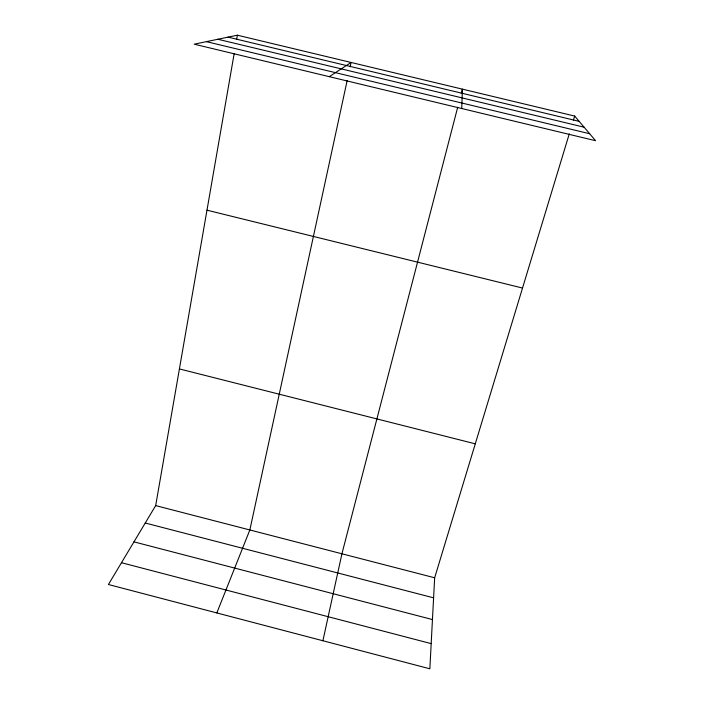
<?xml version="1.0" encoding="UTF-8"?>
<svg xmlns="http://www.w3.org/2000/svg" width="704" height="704" viewBox="0 0 704 704"><rect width="100%" height="100%" fill="white"/><g stroke="black" fill="none" stroke-linecap="round" stroke-linejoin="round"><path stroke-width="1.06" d="M461.745 108.53L462.396 89.144L461.296 93.403M569.29 133.83L434.658 577.782L429.854 668.8L108.425 584.505L155.672 505.604L234.194 53.478M236.623 39.503L237.371 35.2L574.675 116.063L595.575 140.712L194.19 44.185L237.371 35.2M347.142 80.634L249.85 529.971L216.814 612.938M350.152 66.739L351.076 62.462L329.278 76.674M322.898 640.754L341.924 553.793L457.706 107.228M573.408 120.243L574.675 116.063M228.07 37.136L579.163 121.361M217.87 39.257L584.1 127.186M206.395 41.642L589.662 133.734M206.976 210.179L522.518 288.05M179.406 368.922L475.279 443.828M155.672 505.604L434.658 577.782M145.244 523.01L433.594 597.837M133.962 541.86L432.45 619.564M121.475 562.707L431.182 643.623"/></g></svg>
